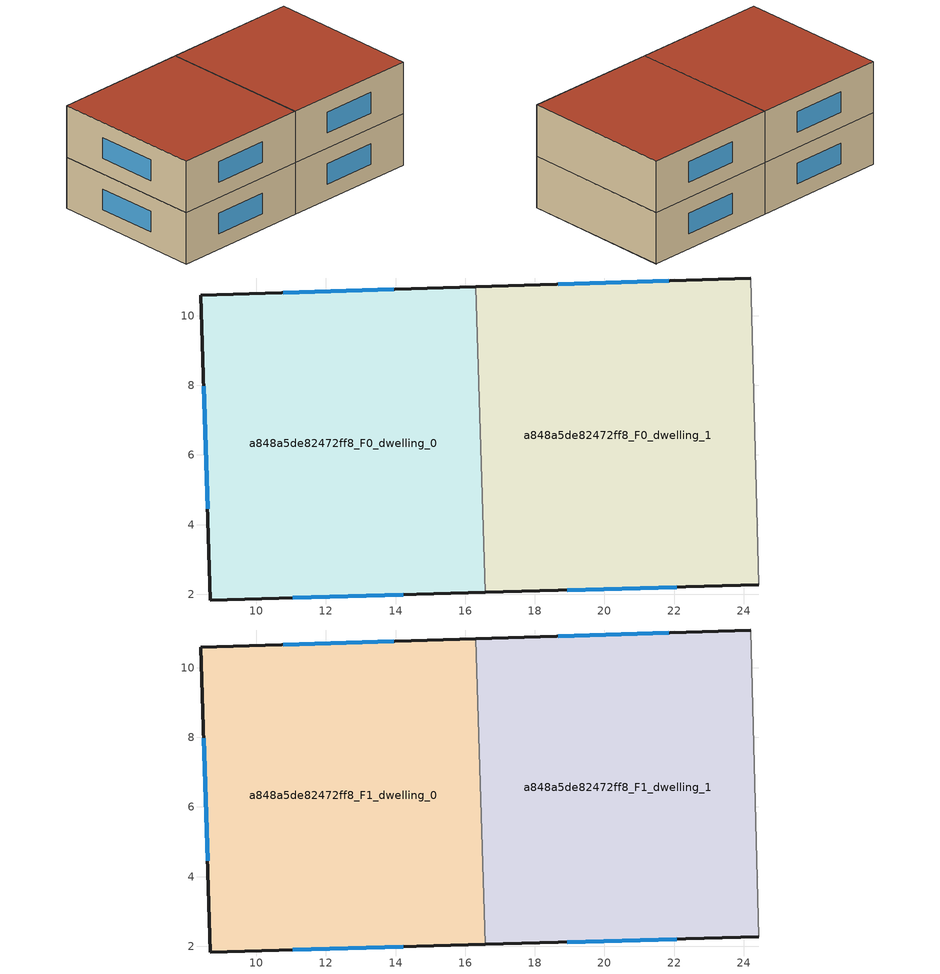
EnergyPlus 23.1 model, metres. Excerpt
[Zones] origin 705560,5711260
a848a5de82472ff8_F0_dwelling_0
 floor ground (EU_floor_Construction): 16.31,10.84 16.58,2.05 8.68,1.83 8.41,10.59 z0
 wall outside (EU_wall_Construction): 16.31,10.84 8.41,10.59 8.68,1.83 16.58,2.05 z0:3
 wall to a848a5de82472ff8_F0_dwelling_1 (EU_wall_Construction): 16.58,2.05 16.31,10.84 z0:3
 window (EU_Window_Construction): 11.05,1.9 14.22,1.99 / 8.49,7.97 8.6,4.46 / 13.94,10.76 10.77,10.66 z0.9:2.1
a848a5de82472ff8_F0_dwelling_1
 floor ground (EU_floor_Construction): 24.21,11.08 24.43,2.27 16.58,2.05 16.31,10.84 z0
 wall outside (EU_wall_Construction): 24.21,11.08 16.31,10.84 / 16.58,2.05 24.43,2.27 z0:3
 wall adiabatic (EU_wall_Construction): 24.43,2.27 24.21,11.08 z0:3
 window (EU_Window_Construction): 21.84,11.01 18.67,10.91 / 18.93,2.12 22.08,2.21 z0.9:2.1
a848a5de82472ff8_F1_dwelling_0
 floor to a848a5de82472ff8_F0_dwelling_0 (EU_floor_Construction): 16.31,10.84 16.58,2.05 8.68,1.83 8.4,10.59 z3
 wall outside (EU_wall_Construction): 16.31,10.84 8.41,10.59 8.68,1.83 16.58,2.05 z3:6
 wall to a848a5de82472ff8_F1_dwelling_1 (EU_wall_Construction): 16.58,2.05 16.31,10.84 z3:6
 window (EU_Window_Construction): 11.05,1.9 14.22,1.99 / 8.49,7.97 8.6,4.46 / 13.94,10.76 10.77,10.66 z3.9:5.1
 roof outside (EU_roof_Construction): 16.58,2.05 16.31,10.84 8.41,10.59 8.68,1.83 z6
a848a5de82472ff8_F1_dwelling_1
 floor to a848a5de82472ff8_F0_dwelling_1 (EU_floor_Construction): 24.21,11.08 24.43,2.27 16.58,2.05 16.31,10.84 z3
 wall outside (EU_wall_Construction): 24.21,11.08 16.31,10.84 / 16.58,2.05 24.43,2.27 z3:6
 wall adiabatic (EU_wall_Construction): 24.43,2.27 24.21,11.08 z3:6
 window (EU_Window_Construction): 21.84,11.01 18.67,10.91 / 18.93,2.12 22.08,2.21 z3.9:5.1
 roof outside (EU_roof_Construction): 24.43,2.27 24.21,11.08 16.31,10.84 16.58,2.05 z6
shading: 24.43,2.27 24.21,11.08 z0:6
[Building]
EU S2 Campaign: North Axis=0; Terrain=City; Solar Distribution=FullExterior
[Site:Location]
London: Latitude=51.5; Longitude=-0.5; Time Zone=0; Elevation=25
[SizingPeriod:WeatherFileDays]
AnnualSizingPeriod: Begin Month=1; Begin Day of Month=1; End Month=12; End Day of Month=31; Day of Week for Start Day=Monday; Use Weather File Daylight Saving Period=No; Use Weather File Rain and Snow Indicators=No
[MATERIAL]
EU_InternalMass_Material: Roughness=MediumRough; Thickness=0.1; Conductivity=1; Density=1800; Specific Heat=900; Thermal Absorptance=0.9; Solar Absorptance=0.7; Visible Absorptance=0.7
[MATERIAL:NOMASS] Roughness=MediumRough; Thermal Absorptance=0.9; Solar Absorptance=0.7; Visible Absorptance=0.7
Name | Thermal Resistance
EU_wall_NoMass | 1.04674
EU_roof_NoMass | 4.32442
EU_floor_NoMass | 2.04616
[WINDOWMATERIAL:SIMPLEGLAZINGSYSTEM]
EU_Window_SimpleGlazing: UFactor=4.25843; Solar Heat Gain Coefficient=0.85; Visible Transmittance=0.85
[CONSTRUCTION]
EU_wall_Construction: EU_wall_NoMass
EU_roof_Construction: EU_roof_NoMass
EU_floor_Construction: EU_floor_NoMass
EU_Window_Construction: EU_Window_SimpleGlazing
EU_InternalMass_Construction: EU_InternalMass_Material
[ZONE] Type=1; Multiplier=1; Ceiling Height=autocalculate; Floor Area=autocalculate; Part of Total Floor Area=Yes
Name | Volume
a848a5de82472ff8_F0_dwelling_0 | 207.973
a848a5de82472ff8_F1_dwelling_0 | 207.971
a848a5de82472ff8_F0_dwelling_1; a848a5de82472ff8_F1_dwelling_1 | 207.967
[INTERNALMASS] Construction=EU_InternalMass_Construction
Name | Zone or ZoneList | Surface Area
a848a5de82472ff8_F0_dwelling_0_EU_InternalMass | a848a5de82472ff8_F0_dwelling_0 | 69.3241
a848a5de82472ff8_F0_dwelling_1_EU_InternalMass | a848a5de82472ff8_F0_dwelling_1 | 69.3225
a848a5de82472ff8_F1_dwelling_0_EU_InternalMass | a848a5de82472ff8_F1_dwelling_0 | 69.3241
a848a5de82472ff8_F1_dwelling_1_EU_InternalMass | a848a5de82472ff8_F1_dwelling_1 | 69.3225
[OTHEREQUIPMENT] Fuel Type=Electricity; Design Level Calculation Method=Watts/Area; Power per Zone Floor Area=1; Fraction Latent=0; Fraction Radiant=0; Fraction Lost=0; Carbon Dioxide Generation Rate=0; EndUse Subcategory=EU_Step8_InternalGains
Name | Zone or ZoneList or Space or SpaceList | Schedule
EU_Step8_InternalGain_a848a5de82472ff8_F0_dwelling_0_f000 | a848a5de82472ff8_F0_dwelling_0 | EU_Step8_GainSchedule_a848a5de82472ff8_F0_dwelling_0_f000
EU_Step8_InternalGain_a848a5de82472ff8_F0_dwelling_1_f000 | a848a5de82472ff8_F0_dwelling_1 | EU_Step8_GainSchedule_a848a5de82472ff8_F0_dwelling_1_f000
EU_Step8_InternalGain_a848a5de82472ff8_F1_dwelling_0_f000 | a848a5de82472ff8_F1_dwelling_0 | EU_Step8_GainSchedule_a848a5de82472ff8_F1_dwelling_0_f000
EU_Step8_InternalGain_a848a5de82472ff8_F1_dwelling_1_f000 | a848a5de82472ff8_F1_dwelling_1 | EU_Step8_GainSchedule_a848a5de82472ff8_F1_dwelling_1_f000
[ZONEVENTILATION:DESIGNFLOWRATE] Schedule=EU_AlwaysOn; Design Flow Rate Calculation Method=AirChanges/Hour; Air Changes per Hour=0.488719; Ventilation Type=Natural; Fan Pressure Rise=0; Fan Total Efficiency=1; Constant Term Coefficient=1; Temperature Term Coefficient=0; Velocity Term Coefficient=0; Velocity Squared Term Coefficient=0; Minimum Indoor Temperature=-100; Maximum Indoor Temperature=100; Delta Temperature=-100; Minimum Outdoor Temperature=-100; Maximum Outdoor Temperature=100; Maximum Wind Speed=40
Name | Zone or ZoneList or Space or SpaceList
EU_ConstantAir_a848a5de82472ff8_F0_dwelling_0 | a848a5de82472ff8_F0_dwelling_0
EU_ConstantAir_a848a5de82472ff8_F0_dwelling_1 | a848a5de82472ff8_F0_dwelling_1
EU_ConstantAir_a848a5de82472ff8_F1_dwelling_0 | a848a5de82472ff8_F1_dwelling_0
EU_ConstantAir_a848a5de82472ff8_F1_dwelling_1 | a848a5de82472ff8_F1_dwelling_1
[HVACTEMPLATE:THERMOSTAT] Constant Heating Setpoint=20; Constant Cooling Setpoint=50
EU_HeatOnly_a848a5de82472ff8_F0_dwelling_0; EU_HeatOnly_a848a5de82472ff8_F0_dwelling_1; EU_HeatOnly_a848a5de82472ff8_F1_dwelling_0; EU_HeatOnly_a848a5de82472ff8_F1_dwelling_1
[HVACTEMPLATE:ZONE:IDEALLOADSAIRSYSTEM] System Availability Schedule=EU_AlwaysOn; Maximum Heating Supply Air Temperature=50; Minimum Cooling Supply Air Temperature=13; Maximum Heating Supply Air Humidity Ratio=0.0156; Minimum Cooling Supply Air Humidity Ratio=0.0077; Heating Limit=NoLimit; Cooling Limit=NoLimit; Heating Availability Schedule=EU_AlwaysOn; Cooling Availability Schedule=EU_CoolingOff; Dehumidification Control Type=ConstantSensibleHeatRatio; Cooling Sensible Heat Ratio=0.7; Dehumidification Setpoint=60; Humidification Control Type=None; Humidification Setpoint=30; Outdoor Air Method=None; Outdoor Air Flow Rate per Person=0.00944; Outdoor Air Flow Rate per Zone Floor Area=0; Outdoor Air Flow Rate per Zone=0; Demand Controlled Ventilation Type=None; Outdoor Air Economizer Type=NoEconomizer; Heat Recovery Type=None; Sensible Heat Recovery Effectiveness=0.7; Latent Heat Recovery Effectiveness=0.65
Name | Template Thermostat
a848a5de82472ff8_F0_dwelling_0 | EU_HeatOnly_a848a5de82472ff8_F0_dwelling_0
a848a5de82472ff8_F0_dwelling_1 | EU_HeatOnly_a848a5de82472ff8_F0_dwelling_1
a848a5de82472ff8_F1_dwelling_0 | EU_HeatOnly_a848a5de82472ff8_F1_dwelling_0
a848a5de82472ff8_F1_dwelling_1 | EU_HeatOnly_a848a5de82472ff8_F1_dwelling_1
[SIZING:ZONE] Zone Cooling Design Supply Air Temperature Input Method=SupplyAirTemperature; Zone Cooling Design Supply Air Temperature=13; Zone Heating Design Supply Air Temperature Input Method=SupplyAirTemperature; Zone Heating Design Supply Air Temperature=50; Zone Cooling Design Supply Air Humidity Ratio=0.008; Zone Heating Design Supply Air Humidity Ratio=0.008; Cooling Design Air Flow Method=DesignDay; Cooling Design Air Flow Rate=0; Cooling Minimum Air Flow per Zone Floor Area=0.000762; Cooling Minimum Air Flow=0; Cooling Minimum Air Flow Fraction=0.2; Heating Design Air Flow Method=DesignDay; Heating Design Air Flow Rate=0; Heating Maximum Air Flow per Zone Floor Area=0.002032; Heating Maximum Air Flow=0.141576; Heating Maximum Air Flow Fraction=0.3; Account for Dedicated Outdoor Air System=No; Dedicated Outdoor Air System Control Strategy=NeutralSupplyAir; Dedicated Outdoor Air Low Setpoint Temperature for Design=autosize; Dedicated Outdoor Air High Setpoint Temperature for Design=autosize; Zone Load Sizing Method=Sensible Load Only No Latent Load; Zone Latent Cooling Design Supply Air Humidity Ratio Input Method=HumidityRatioDifference; Zone Cooling Design Supply Air Humidity Ratio Difference=0.005; Zone Latent Heating Design Supply Air Humidity Ratio Input Method=HumidityRatioDifference; Zone Humidification Design Supply Air Humidity Ratio Difference=0.005
a848a5de82472ff8_F0_dwelling_0; a848a5de82472ff8_F0_dwelling_1; a848a5de82472ff8_F1_dwelling_0; a848a5de82472ff8_F1_dwelling_1
[SCHEDULE:CONSTANT]
Name | Hourly Value
EU_AlwaysOn | 1
EU_CoolingOff | 0
[SCHEDULE:FILE] Column Number=1; Rows to Skip at Top=0; Number of Hours of Data=8760; Column Separator=Comma; Interpolate to Timestep=No; Minutes per Item=60; Adjust Schedule for Daylight Savings=Yes
Name | File
EU_Step8_GainSchedule_a848a5de82472ff8_F0_dwelling_0_f000 | ../../schedules/a848a5de82472ff8/a848a5de82472ff8_F0_dwelling_0_f000_gain.csv
EU_Step8_GainSchedule_a848a5de82472ff8_F0_dwelling_1_f000 | ../../schedules/a848a5de82472ff8/a848a5de82472ff8_F0_dwelling_1_f000_gain.csv
EU_Step8_GainSchedule_a848a5de82472ff8_F1_dwelling_0_f000 | ../../schedules/a848a5de82472ff8/a848a5de82472ff8_F1_dwelling_0_f000_gain.csv
EU_Step8_GainSchedule_a848a5de82472ff8_F1_dwelling_1_f000 | ../../schedules/a848a5de82472ff8/a848a5de82472ff8_F1_dwelling_1_f000_gain.csv
